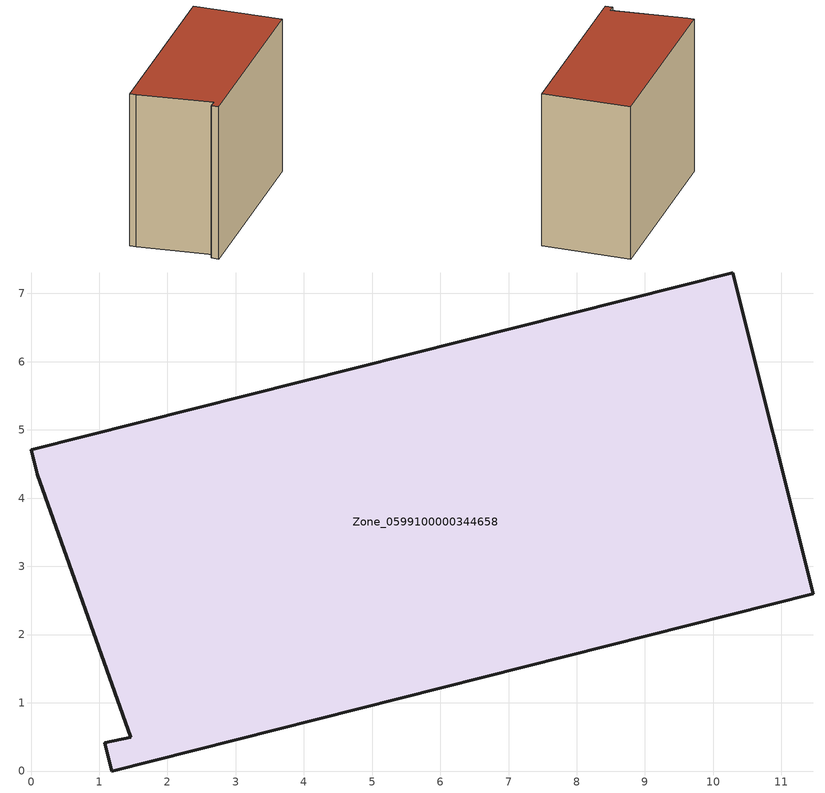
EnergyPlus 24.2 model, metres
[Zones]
Zone_0599100000344658
 floor ground (C_G): 1.18,0 1.08,0.41 1.46,0.49 0.09,4.35 0,4.71 10.29,7.3 11.47,2.6 z0
 wall outside (C_F): 1.18,0 11.47,2.6 10.29,7.3 0,4.71 0.09,4.35 1.46,0.49 1.08,0.41 1.18,0 z0:8.8
 roof outside (C_R): 1.08,0.41 1.18,0 11.47,2.6 10.29,7.3 0,4.71 0.09,4.35 1.46,0.49 z8.8
[BUILDING]
Pand.0599100000344658: North Axis=0; Terrain=City; Loads Convergence Tolerance Value=0.04; Temperature Convergence Tolerance Value=0.4; Solar Distribution=FullExterior; Maximum Number of Warmup Days=25; Minimum Number of Warmup Days=1
[Site:Location]
Rotterdam.The.Hague.AP_ZH_NLD Design_Conditions: Latitude=51.96; Longitude=4.45; Time Zone=1; Elevation=-4.5
[SITE:GROUNDTEMPERATURE:BUILDINGSURFACE]
18, 18, 18, 18, 18, 18, 18, 18, 18, 18, 18, 18
[MATERIAL] Thermal Absorptance=0.9; Solar Absorptance=0.7; Visible Absorptance=0.7
Name | Roughness | Thickness | Conductivity | Density | Specific Heat
G.TI.1992-2005 | MediumSmooth | 0.15 | 0.06 | 540 | 1210
F.TI.1992-2005 | Rough | 0.3 | 0.12 | 1920 | 840
R.TI.1992-2005 | MediumRough | 0.2 | 0.08 | 1500 | 1000
[CONSTRUCTION]
C_G: G.TI.1992-2005
C_F: F.TI.1992-2005
C_R: R.TI.1992-2005
[ZONE]
Zone_0599100000344658: Type=1; Multiplier=1; Ceiling Height=Autocalculate; Volume=Autocalculate; Floor Area=autocalculate; Part of Total Floor Area=Yes
[ZONEINFILTRATION:DESIGNFLOWRATE]
Infil_Zone_0599100000344658: Zone or ZoneList or Space or SpaceList=Zone_0599100000344658; Schedule=AlwaysOn; Design Flow Rate Calculation Method=Flow/Area; Flow Rate per Floor Area=0.0015; Constant Term Coefficient=1; Temperature Term Coefficient=0; Velocity Term Coefficient=0; Velocity Squared Term Coefficient=0
[HVACTEMPLATE:ZONE:IDEALLOADSAIRSYSTEM]
Zone_0599100000344658: Maximum Heating Supply Air Temperature=50; Minimum Cooling Supply Air Temperature=13; Maximum Heating Supply Air Humidity Ratio=0.0156; Minimum Cooling Supply Air Humidity Ratio=0.0077; Heating Limit=NoLimit; Cooling Limit=NoLimit; Dehumidification Control Type=ConstantSensibleHeatRatio; Cooling Sensible Heat Ratio=0.7; Dehumidification Setpoint=60; Humidification Control Type=None; Humidification Setpoint=30; Outdoor Air Method=None; Outdoor Air Flow Rate per Person=0.00944; Outdoor Air Flow Rate per Zone Floor Area=0; Outdoor Air Flow Rate per Zone=0; Demand Controlled Ventilation Type=None; Outdoor Air Economizer Type=NoEconomizer; Heat Recovery Type=None; Sensible Heat Recovery Effectiveness=0.7; Latent Heat Recovery Effectiveness=0.65
[ZONECONTROL:THERMOSTAT]
ThermostatControl_Zone_0599100000344658: Zone or ZoneList=Zone_0599100000344658; Control Type Schedule=DualSetpointControlType; Control 1=Thermostat_Zone_0599100000344658; Temperature Difference Between Cutout And Setpoint=0
[THERMOSTATSETPOINT:DUALSETPOINT]
Thermostat_Zone_0599100000344658: Heating Setpoint Temperature Schedule=HeatingSetpoint_Zone_0599100000344658; Cooling Setpoint Temperature Schedule=CoolingSetpoint_Zone_0599100000344658
[SCHEDULE:COMPACT]
HeatingSetpoint_Zone_0599100000344658: Through: 12/31, For: AllDays, Until: 24:00, 21
CoolingSetpoint_Zone_0599100000344658: Through: 12/31, For: AllDays, Until: 24:00, 24
DualSetpointControlType: Through: 12/31, For: AllDays, Until: 24:00, 4
AlwaysOn: Through: 12/31, For: AllDays, Until: 24:00, 1
